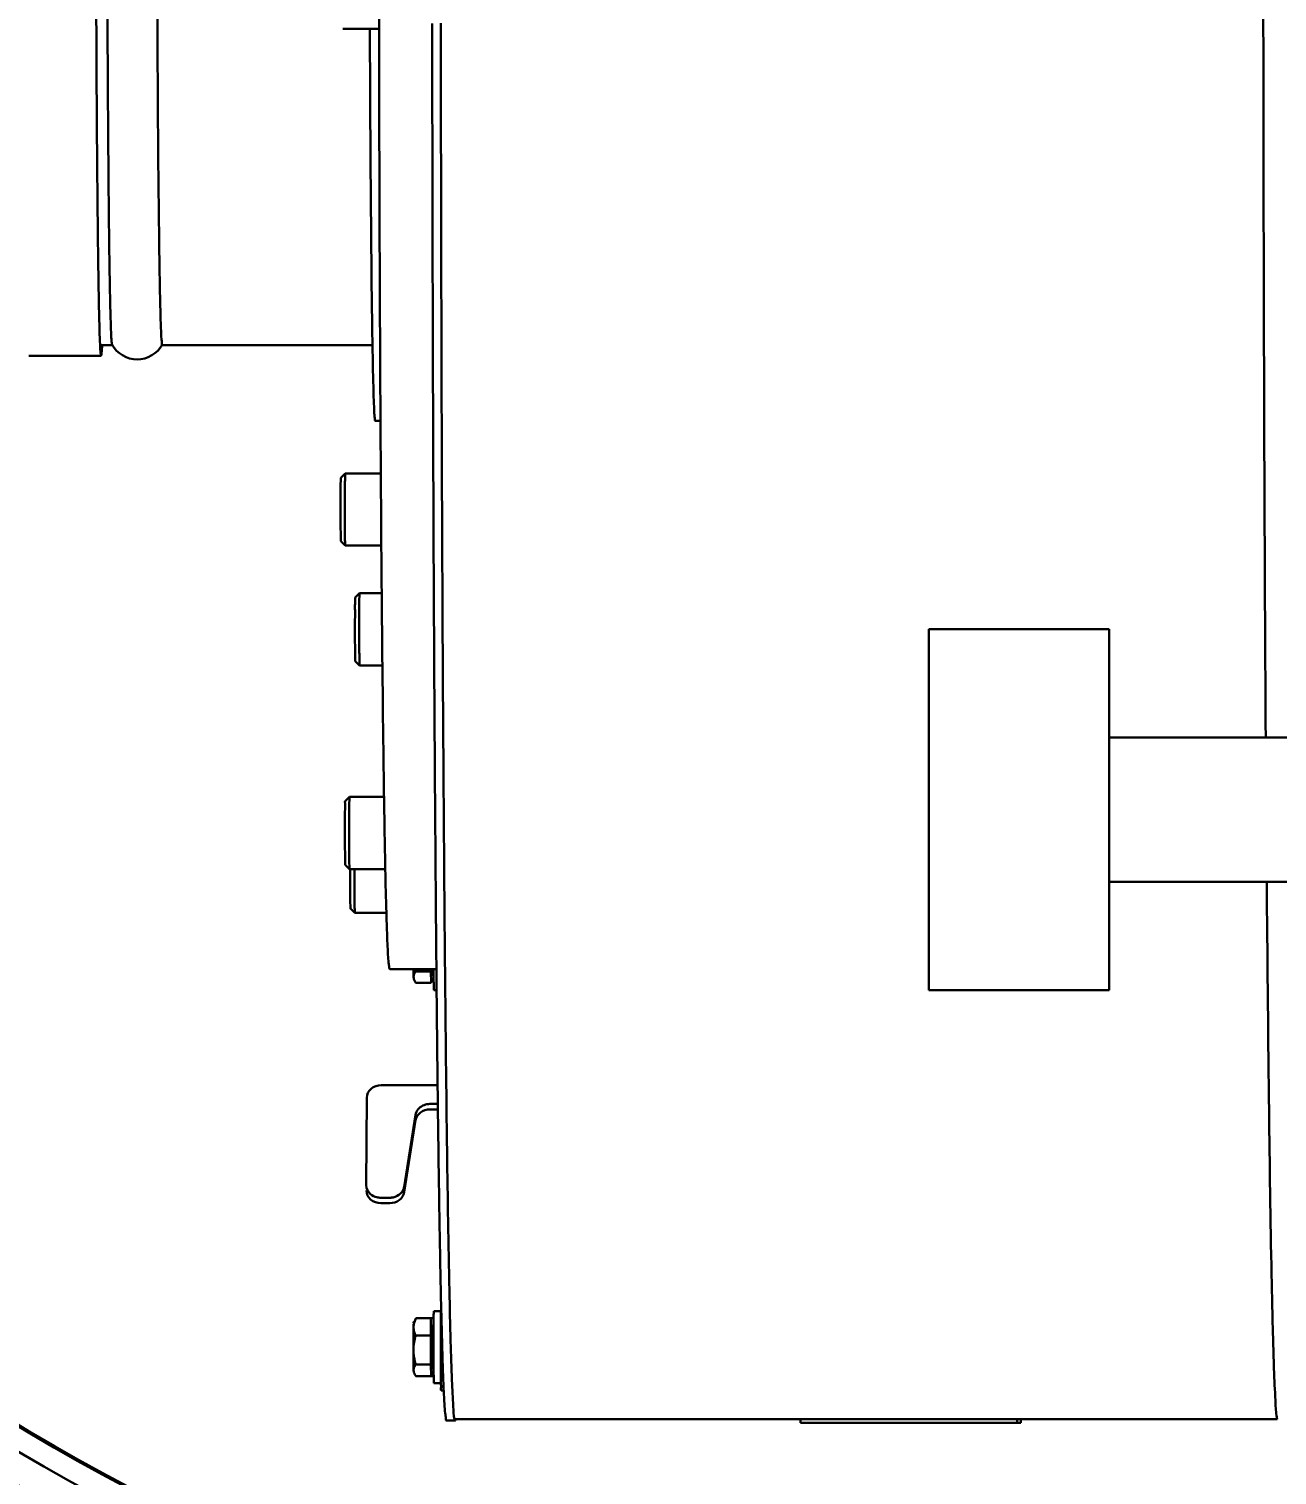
# Model space of a CAD drawing. Header units: millimetres. Extents: x 13935 to 21534, y -198 to 9202.
# Drawn here: x 18693.8 to 18866.8, y 7881.7 to 8082.2 of the extents above; entities that cross this region are included whole.
import ezdxf

# ---------------------------------------------------------------- set-up
doc = ezdxf.new("R2010")
doc.units = ezdxf.units.MM
doc.header["$LTSCALE"] = 326.7
doc.header["$PDMODE"] = 3
doc.header["$PDSIZE"] = 8
doc.layers.get('0').update_dxf_attribs({"linetype": 'CONTINUOUS'})
doc.layers.get('Defpoints').update_dxf_attribs({"linetype": 'CONTINUOUS'})
doc.styles.get("Standard").update_dxf_attribs({"font": 'calibri.ttf'})
doc.dimstyles.get("Standard").update_dxf_attribs({"dimtxt": 35, "dimasz": 35, "dimexe": 0.08, "dimexo": 1, "dimtad": 1, "dimdsep": 46, "dimtxsty": 'Standard', "dimblk": '_FILLED', "dimblk1": '_FILLED', "dimblk2": '_FILLED', "dimcen": 0.09, "dimazin": 2, "dimtol": 1, "dimtp": 0.01, "dimtm": 0.01, "dimtfac": 1, "dimtofl": 0, "dimtmove": 0, "dimatfit": 3, "dimldrblk": '_FILLED', "dimfxl": 1, "dimtolj": 1, "dimarcsym": 0})

# ---------------------------------------------------------------- blocks, each defined once
blk = doc.blocks.new('_FILLED')
at = {"color": 0, "linetype": 'ByBlock'}
blk.add_solid([(0, 0), (-1, 0.2143), (-1, -0.2143)], dxfattribs=at)
blk = doc.blocks.new('*D2242')
at = {"color": 0, "linetype": 'Continuous', "lineweight": -2}
for p, q in [((18403.43, 8055.64), (18403.43, 7709.28)), ((19136.45, 8055.64), (19136.45, 7709.28)), ((18438.43, 7709.36), (18730.34, 7709.36)), ((19101.45, 7709.36), (18809.53, 7709.36))]:
    blk.add_line(p, q, dxfattribs=at)
at = {"layer": 'Defpoints', "color": 0}
for p in [(18403.43, 8056.64), (19136.45, 8056.64), (19136.45, 7709.36)]:
    blk.add_point(p, dxfattribs=at)
at = {"color": 0, "linetype": 'ByBlock', "lineweight": -2, "xscale": 35, "yscale": 35, "zscale": 35, "rotation": 180}
blk.add_blockref('_FILLED', (18403.43, 7709.36), dxfattribs=at)
at = {"color": 0, "linetype": 'ByBlock', "lineweight": -2, "xscale": 35, "yscale": 35, "zscale": 35}
blk.add_blockref('_FILLED', (19136.45, 7709.36), dxfattribs=at)
at = {"color": 0, "lineweight": 30, "insert": (18769.94, 7709.36), "char_height": 35, "attachment_point": 5}
blk.add_mtext('\\A1;\\A1;735', dxfattribs=at)

msp = doc.modelspace()

# ---------------------------------------------------------------- linework, layer by layer
at = {"color": 0, "linetype": 'Continuous', "lineweight": 30}
for p, q in [((18742.36072, 8082.21066), (18737.35529, 8082.21066)), ((18864.9231, 8079.02221), (18864.92647, 8076.2707)), ((18864.92647, 8076.2707), (18864.92878, 8074.52854)), ((18864.92888, 8074.53012), (18864.92924, 8074.21286)), ((18742.44296, 8052.96799), (18742.4408, 8053.53686)), ((18705.37285, 8038.39193), (18703.83697, 8038.39193)), ((18741.45286, 8038.39192), (18712.30075, 8038.39193)), ((18741.45287, 8038.36634), (18741.45963, 8037.97579)), ((18703.83701, 8036.89193), (18693.83744, 8036.89193)), ((18742.56325, 8027.89192), (18741.8354, 8027.89192)), ((18751.07351, 8021.00192), (18751.07331, 8020.90638)), ((18737.07121, 8019.99612), (18737.67113, 8020.59609)), ((18742.60845, 8020.5963), (18737.67156, 8020.5963)), ((18742.62144, 8018.56156), (18742.60808, 8020.56599)), ((18751.07331, 8020.90638), (18751.07828, 8019.65497)), ((18751.07828, 8019.65497), (18751.08258, 8018.59219)), ((18737.62924, 8017.57251), (18737.62741, 8017.02611)), ((18751.08258, 8018.59219), (18751.09732, 8015.05504)), ((18751.09732, 8015.05504), (18751.10182, 8014.00981)), ((18751.10203, 8014.02082), (18751.10319, 8013.69376)), ((18751.10319, 8013.69376), (18751.10808, 8012.57649)), ((18737.07121, 8011.19649), (18737.67113, 8010.59652)), ((18751.10808, 8012.57649), (18751.11105, 8011.90504)), ((18751.11139, 8011.82965), (18751.11201, 8011.69015)), ((18751.11152, 8011.92961), (18751.11249, 8011.71553)), ((18742.6794, 8010.5963), (18737.67156, 8010.5963)), ((18739.06448, 8003.38468), (18739.6644, 8003.98465)), ((18742.73307, 8003.98486), (18739.66483, 8003.98486)), ((18739.62364, 8001.22493), (18739.62152, 8000.69079)), ((18818.56015, 7998.97978), (18818.56015, 7948.97978)), ((18818.56015, 7998.97978), (18843.56015, 7998.97978)), ((18843.56015, 7948.97978), (18843.56015, 7998.97978)), ((18739.62155, 7997.27064), (18739.62368, 7996.73693)), ((18739.06448, 7994.58505), (18739.6644, 7993.98508)), ((18742.82708, 7993.98486), (18739.66483, 7993.98486)), ((18843.56015, 7983.97978), (18874.56015, 7983.97978)), ((18751.30657, 7976.85632), (18751.31099, 7976.21348)), ((18737.67503, 7975.13914), (18738.27496, 7975.73912)), ((18743.05218, 7975.73933), (18738.27538, 7975.73933)), ((18743.05218, 7975.71987), (18743.04724, 7976.04759)), ((18751.31099, 7976.21348), (18751.31152, 7976.13626)), ((18751.31143, 7976.24893), (18751.31196, 7976.17202)), ((18751.31152, 7976.13626), (18751.31859, 7975.11917)), ((18751.31859, 7975.11917), (18751.32022, 7974.88561)), ((18751.31904, 7975.1566), (18751.32067, 7974.92278)), ((18738.23419, 7972.97939), (18738.23208, 7972.44517)), ((18738.22962, 7971.31543), (18738.22931, 7970.73493)), ((18751.3434, 7971.66388), (18751.34652, 7971.21593)), ((18751.34652, 7971.21593), (18751.35361, 7970.25424)), ((18738.22931, 7970.73493), (18738.22963, 7970.15454)), ((18751.35361, 7970.25424), (18751.36659, 7968.52152)), ((18751.36659, 7968.52152), (18751.37719, 7967.13263)), ((18751.37719, 7967.13263), (18751.37777, 7967.05738)), ((18751.37763, 7967.17242), (18751.37923, 7966.96474)), ((18751.37777, 7967.05738), (18751.37879, 7966.92506)), ((18737.67503, 7966.33951), (18738.27496, 7965.73954)), ((18743.22982, 7965.73933), (18738.27538, 7965.73933)), ((18738.95999, 7965.74106), (18738.95959, 7965.52303)), ((18738.96085, 7963.22099), (18738.9618, 7962.91194)), ((18738.9618, 7962.91194), (18738.96268, 7962.67468)), ((18843.56015, 7963.97978), (18874.56015, 7963.97978)), ((18738.96268, 7962.67468), (18738.96509, 7962.15548)), ((18738.96509, 7962.15548), (18738.96804, 7961.67003)), ((18738.40462, 7960.25931), (18739.00454, 7959.65933)), ((18743.37813, 7959.65912), (18739.00497, 7959.65912)), ((18750.31365, 7951.89192), (18743.8353, 7951.89192)), ((18747.44453, 7951.55049), (18749.53183, 7951.55048)), ((18749.53146, 7951.89192), (18749.53183, 7951.55048)), ((18749.53183, 7951.55048), (18749.56605, 7949.95652)), ((18749.91975, 7951.88936), (18749.9218, 7951.46058)), ((18749.9218, 7951.46058), (18749.92407, 7951.07698)), ((18749.92407, 7951.07698), (18749.92474, 7950.97732)), ((18747.47875, 7949.95652), (18749.56605, 7949.95652)), ((18750.34081, 7948.96978), (18749.96164, 7948.96978)), ((18818.56015, 7948.97978), (18843.56015, 7948.97978)), ((18750.48115, 7935.78044), (18742.67124, 7935.78044)), ((18740.66213, 7934.04723), (18740.59776, 7921.91472)), ((18749.4082, 7933.18062), (18750.51307, 7933.18062)), ((18745.82775, 7921.68566), (18747.41784, 7931.67647)), ((18745.83973, 7920.93717), (18747.42982, 7930.92798)), ((18750.52229, 7932.43213), (18749.42017, 7932.43213)), ((18742.58848, 7920.18151), (18743.8374, 7920.18151)), ((18743.84937, 7919.43302), (18742.60046, 7919.43302)), ((18749.55727, 7903.48305), (18747.46997, 7903.48305)), ((18749.55727, 7903.48305), (18749.52744, 7901.06375)), ((18749.93434, 7903.48443), (18749.55727, 7903.48443)), ((18750.9616, 7904.46978), (18749.96164, 7904.46978)), ((18750.90632, 7898.46968), (18750.90632, 7904.46978)), ((18747.44014, 7901.06375), (18749.52744, 7901.06375)), ((18749.52744, 7901.06375), (18749.53183, 7897.05048)), ((18749.91931, 7901.4418), (18749.91746, 7900.88358)), ((18749.92176, 7901.97187), (18749.91931, 7901.4418)), ((18749.92407, 7902.3616), (18749.92176, 7901.97187)), ((18747.44453, 7897.05049), (18749.53183, 7897.05048)), ((18749.53183, 7897.05048), (18749.56605, 7895.45652)), ((18749.9218, 7896.96058), (18749.92407, 7896.57698)), ((18750.90658, 7897.94242), (18750.90632, 7898.46968)), ((18750.90725, 7897.46946), (18750.90658, 7897.94242)), ((18747.47875, 7895.45652), (18749.56605, 7895.45652)), ((18749.56605, 7895.4579), (18749.93429, 7895.4579)), ((18749.92407, 7896.57698), (18749.92474, 7896.47732)), ((18750.9616, 7894.46978), (18749.96164, 7894.46978)), ((18751.32846, 7893.46977), (18750.95239, 7893.46977)), ((18752.91784, 7889.28207), (18751.71789, 7889.28207)), ((18752.82533, 7889.47048), (18752.82613, 7889.46862)), ((18866.82129, 7889.4686), (18752.82613, 7889.46862)), ((18800.79363, 7889.46947), (18800.79363, 7888.96947)), ((18800.79363, 7888.96947), (18830.79235, 7888.96947)), ((18830.79235, 7888.96947), (18830.79235, 7889.46947)), ((18830.79235, 7888.96947), (18831.29912, 7888.97039)), ((18831.29912, 7888.97039), (18831.29912, 7889.47039)), ((18866.82049, 7889.47046), (18866.82129, 7889.4686))]:
    msp.add_line(p, q, dxfattribs=at)
for centre, radius, start, end in [((18837.77689, 8128.34818), 283.4669, 198.7525074, 300.3921341), ((18837.77689, 8128.34818), 291.6, 198.6527949, 303.0070192), ((18837.77689, 8128.34818), 287.5, 199.3620255, 301.7136667), ((18837.77689, 8128.34818), 280.49174, 199.4538098, 299.3135133), ((18837.77689, 8128.34818), 280.30202, 199.5014547, 299.2415994), ((18914.86817, 8017.49557), 177.23674, 179.3767711, 179.5058652), ((19257.38068, 8015.5966), 519.75524, 179.8424161, 180.1585703), ((19087.33153, 8016.22038), 349.7049, 179.6136305, 179.7784655), ((19115.49076, 8015.13471), 377.86458, 180.1480782, 180.3832705), ((19053.11773, 7999.81332), 313.49727, 179.5646522, 179.7420078), ((19249.67705, 7998.9846), 510.05838, 179.808341, 180.1925332), ((19050.58779, 7998.14182), 310.96729, 180.2588516, 180.4374163), ((18949.71114, 7997.38555), 210.08781, 180.4412004, 180.5564545), ((18882.61507, 7996.72944), 142.98853, 180.5546698, 180.7043788), ((19050.85793, 7971.57365), 312.6269, 179.5644984, 179.7423665), ((19235.72498, 7970.79647), 497.49563, 179.8101226, 179.9402333), ((19232.85056, 7970.67244), 494.6212, 180.0599919, 180.1908253), ((19080.9249, 7970.10089), 342.69449, 180.179865, 180.4311443), ((19185.77579, 7964.65672), 447.4114, 179.8611325, 180.2233257), ((19274.39108, 7964.6604), 535.43218, 179.9076911, 180.0317163), ((19255.65849, 7964.63758), 516.69958, 180.0303357, 180.1570831), ((18877.30869, 7952.72205), 130.17552, 180.3672672, 180.6864153), ((18749.34374, 7950.19432), 2.33364, 145.9955854, 147.1894038), ((18749.52516, 7950.07171), 2.55261, 144.5972906, 145.9915498), ((18842.68617, 7952.73988), 92.89755, 180.5239831, 180.6658129), ((18807.8444, 7952.3304), 58.05338, 180.6612918, 180.8761588), ((18757.52956, 7951.49519), 7.73193, 180.3890284, 183.4508284), ((18924.82882, 7952.04741), 174.90719, 180.4956381, 180.6273457), ((18742.58968, 7922.47707), 2.29556, 256.909178, 269.970121), ((18743.83562, 7922.48881), 2.30733, 276.0584795, 281.9177045), ((19000.94327, 7900.73837), 251.02446, 179.5082896, 179.6294983), ((18925.5742, 7901.38524), 175.6526, 179.3783804, 179.5083031), ((19102.29562, 7899.48035), 355.16613, 179.7790145, 180.0682767), ((18949.96545, 7899.86115), 200.24267, 179.5914887, 179.7801985), ((18830.90382, 7900.78708), 81.17749, 179.1196122, 179.6458502), ((19267.69196, 7899.4896), 517.77637, 179.8457462, 179.9708049), ((19064.9622, 7899.46843), 315.17763, 179.9232686, 180.0627701), ((19037.27161, 7899.42502), 287.48702, 180.0601641, 180.2084044), ((19032.21814, 7899.5283), 282.43353, 179.7766401, 179.9265187), ((19272.02584, 7899.46033), 522.11027, 179.9678353, 180.1571377), ((18807.8444, 7897.8304), 58.05338, 180.6612918, 180.8761588), ((18757.52956, 7896.99519), 7.73193, 180.3890284, 183.4508284), ((19166.14911, 7899.15798), 416.23312, 180.1554887, 180.3024803), ((18924.82882, 7897.54741), 174.90719, 180.4956381, 180.6273457), ((18915.31898, 7896.45361), 164.4062, 180.462441, 180.6923277)]:
    msp.add_arc(centre, radius, start, end, dxfattribs=at)
for points, knots in [([(18711.87792, 8177.22053), (18711.61622, 8156.1409), (18711.56385, 8114.37238), (18711.6216, 8072.60357), (18711.89911, 8051.91906)], [0, 0, 0, 0, 0.504727117, 1, 1, 1, 1]), ([(18703.83697, 8036.89219), (18703.80235, 8036.89252), (18703.8031, 8037.09073), (18703.74747, 8037.32044), (18703.72806, 8037.84101), (18703.66801, 8038.84838), (18703.61568, 8040.62055), (18703.54755, 8043.27127), (18703.48576, 8046.64651), (18703.42516, 8050.69832), (18703.36882, 8055.39211), (18703.29593, 8062.79059), (18703.22142, 8073.243), (18703.15794, 8086.92984), (18703.12002, 8101.7412), (18703.11285, 8111.92928), (18703.1139, 8117.1145)], [0, 0, 0, 0, 0.001294392, 0.004954149, 0.011016982, 0.019472079, 0.043466905, 0.07671906, 0.118891073, 0.169577021, 0.228266978, 0.29438667, 0.446217246, 0.619078315, 0.806129914, 1, 1, 1, 1]), ([(18704.9712, 8051.91906), (18704.91758, 8055.91553), (18704.71672, 8076.49815), (18704.66697, 8097.08192), (18704.66356, 8113.66861)], [0, 0, 0, 0, 0.194176089, 1, 1, 1, 1]), ([(18741.08943, 8082.20361), (18741.10373, 8078.41762), (18741.16386, 8065.4293), (18741.2558, 8052.44094), (18741.37925, 8043.2393)], [0, 0, 0, 0, 0.291490052, 1, 1, 1, 1]), ([(18742.4408, 8053.53686), (18742.43201, 8055.87267), (18742.39841, 8065.42669), (18742.374, 8074.98073), (18742.36021, 8082.19897)], [0, 0, 0, 0, 0.244484387, 1, 1, 1, 1]), ([(18749.87979, 8020.89134), (18749.86003, 8025.90048), (18749.78692, 8046.59849), (18749.74565, 8067.29661), (18749.73004, 8082.98555)], [0, 0, 0, 0, 0.242011196, 1, 1, 1, 1]), ([(18750.92366, 8082.98719), (18750.92893, 8077.68344), (18750.95662, 8057.01406), (18751.0125, 8036.34471), (18751.07302, 8020.97918)], [0, 0, 0, 0, 0.256599419, 1, 1, 1, 1]), ([(18864.92921, 8074.21234), (18864.94018, 8066.23849), (18864.99769, 8036.14903), (18865.11615, 8006.05964), (18865.25522, 7983.94441)], [0, 0, 0, 0, 0.265004414, 1, 1, 1, 1]), ([(18705.36152, 8038.40178), (18705.31128, 8038.48859), (18705.31469, 8038.84464), (18705.23505, 8039.53426), (18705.20509, 8040.6562), (18705.12236, 8042.92826), (18705.04956, 8046.73196), (18704.99661, 8050.0253), (18704.9712, 8051.91906)], [0, 0, 0, 0, 0.022242745, 0.074681857, 0.157137299, 0.269246129, 0.579980572, 1, 1, 1, 1]), ([(18711.89911, 8051.91906), (18711.92512, 8049.98041), (18711.9643, 8047.26206), (18712.03752, 8043.91336), (18712.07801, 8041.97858), (18712.14977, 8040.51367), (18712.14768, 8039.34332), (18712.28297, 8038.84924), (18712.22602, 8038.39166), (18712.30075, 8038.39203)], [0, 0, 0, 0, 0.429588452, 0.601656363, 0.743723085, 0.855079166, 0.935106578, 0.983441731, 1, 1, 1, 1]), ([(18742.50639, 8038.38371), (18742.50052, 8039.57744), (18742.47732, 8044.43886), (18742.45691, 8049.30029), (18742.44296, 8052.96799)], [0, 0, 0, 0, 0.245552284, 1, 1, 1, 1]), ([(18741.37925, 8043.2393), (18741.38506, 8042.80669), (18741.40748, 8041.18234), (18741.43248, 8039.55802), (18741.45287, 8038.36634)], [0, 0, 0, 0, 0.266327442, 1, 1, 1, 1]), ([(18703.75622, 8038.38967), (18703.7663, 8038.26506), (18703.80643, 8038.15121), (18703.7933, 8037.8926), (18703.83697, 8037.89219)], [0, 0, 0, 0, 0.741107456, 1, 1, 1, 1]), ([(18703.97748, 8038.38667), (18703.96008, 8038.0129), (18703.96091, 8037.4829), (18703.87139, 8037.08318), (18703.87024, 8036.89187), (18703.83697, 8036.89219)], [0, 0, 0, 0, 0.745693193, 0.933694747, 1, 1, 1, 1]), ([(18703.83697, 8037.89219), (18703.87779, 8037.8918), (18703.86859, 8038.13463), (18703.90536, 8038.24054), (18703.91512, 8038.35717)], [0, 0, 0, 0, 0.258603677, 1, 1, 1, 1]), ([(18712.31208, 8038.40173), (18711.64317, 8037.24295), (18708.83726, 8035.5411), (18706.03064, 8037.2426), (18705.36152, 8038.40173)], [0, 0, 0, 0, 0.499923256, 1, 1, 1, 1]), ([(18741.45963, 8037.97579), (18741.48509, 8036.52162), (18741.52358, 8034.48673), (18741.59161, 8031.9834), (18741.63234, 8030.54611), (18741.6916, 8029.45888), (18741.70624, 8028.59589), (18741.80155, 8028.22546), (18741.77954, 8027.89199), (18741.83542, 8027.89218)], [0, 0, 0, 0, 0.432079064, 0.603953286, 0.745484824, 0.856107751, 0.93549705, 0.98340102, 1, 1, 1, 1]), ([(18737.03904, 8018.2207), (18737.042, 8018.65313), (18737.00149, 8019.22458), (18737.08827, 8019.78045), (18737.04268, 8019.96494), (18737.07119, 8019.99589)], [0, 0, 0, 0, 0.730591225, 0.928910559, 1, 1, 1, 1]), ([(18737.67113, 8020.59586), (18737.59935, 8020.52156), (18737.73578, 8020.06209), (18737.64507, 8019.71106), (18737.64192, 8019.4234)], [0, 0, 0, 0, 0.264232865, 1, 1, 1, 1]), ([(18737.63802, 8019.02409), (18737.63739, 8018.95157), (18737.63618, 8018.80306), (18737.6351, 8018.65456), (18737.63458, 8018.57857)], [0, 0, 0, 0, 0.48832896, 1, 1, 1, 1]), ([(18737.0623, 8011.31338), (18737.04937, 8011.64382), (18737.03227, 8013.94669), (18737.02554, 8016.24894), (18737.03904, 8018.2207)], [0, 0, 0, 0, 0.143622711, 1, 1, 1, 1]), ([(18737.07123, 8011.19665), (18737.06339, 8011.20365), (18737.07189, 8011.25024), (18737.06341, 8011.28486), (18737.0623, 8011.31338)], [0, 0, 0, 0, 0.269279378, 1, 1, 1, 1]), ([(18737.63463, 8012.60707), (18737.63654, 8012.32855), (18737.65066, 8011.84394), (18737.62649, 8011.20444), (18737.6936, 8010.84343), (18737.63676, 8010.6296), (18737.67113, 8010.59671)], [0, 0, 0, 0, 0.415510076, 0.730805024, 0.929029928, 1, 1, 1, 1]), ([(18750.3134, 7951.83629), (18750.27128, 7956.34824), (18750.10159, 7976.29872), (18749.98734, 7996.24964), (18749.91844, 8011.68853)], [0, 0, 0, 0, 0.226159475, 1, 1, 1, 1]), ([(18751.11201, 8011.69015), (18751.1255, 8008.6664), (18751.18039, 7997.05507), (18751.24779, 7985.4438), (18751.30657, 7976.85632)], [0, 0, 0, 0, 0.260413548, 1, 1, 1, 1]), ([(18743.04724, 7976.04759), (18743.01028, 7978.50947), (18742.85423, 7990.01729), (18742.74878, 8001.52574), (18742.67915, 8010.57219)], [0, 0, 0, 0, 0.213935279, 1, 1, 1, 1]), ([(18739.04067, 7995.45321), (18739.03159, 7996.18547), (18739.02704, 7997.81589), (18739.01339, 7999.8603), (18739.04511, 8001.47608), (18739.00239, 8002.43906), (18739.10994, 8002.99538), (18739.00972, 8003.33392), (18739.06451, 8003.38471)], [0, 0, 0, 0, 0.276969309, 0.617229007, 0.770686783, 0.89278392, 0.971744087, 1, 1, 1, 1]), ([(18739.6644, 8003.98467), (18739.63444, 8003.95486), (18739.68197, 8003.76708), (18739.59044, 8003.21085), (18739.63288, 8002.63213), (18739.62951, 8002.19532)], [0, 0, 0, 0, 0.07083287, 0.26787766, 1, 1, 1, 1]), ([(18739.05779, 7994.65208), (18739.05575, 7994.69135), (18739.04674, 7994.95834), (18739.0435, 7995.22544), (18739.04067, 7995.45321)], [0, 0, 0, 0, 0.147228644, 1, 1, 1, 1]), ([(18739.63735, 7994.97162), (18739.63896, 7994.84203), (18739.64999, 7994.5165), (18739.63103, 7994.18729), (18739.66219, 7993.99308)], [0, 0, 0, 0, 0.397199382, 1, 1, 1, 1]), ([(18739.06445, 7994.58508), (18739.06018, 7994.58971), (18739.06279, 7994.61533), (18739.05864, 7994.63593), (18739.05779, 7994.65208)], [0, 0, 0, 0, 0.280336402, 1, 1, 1, 1]), ([(18739.66219, 7993.99308), (18739.66248, 7993.99125), (18739.66305, 7993.98862), (18739.66375, 7993.98573), (18739.6644, 7993.98507)], [0, 0, 0, 0, 0.665749106, 1, 1, 1, 1]), ([(18737.63514, 7971.24629), (18737.63568, 7971.7509), (18737.65811, 7972.66273), (18737.59686, 7973.89613), (18737.74159, 7974.62069), (18737.60095, 7975.07279), (18737.67506, 7975.1391)], [0, 0, 0, 0, 0.388826253, 0.71046215, 0.923371221, 1, 1, 1, 1]), ([(18738.27496, 7975.73906), (18738.24455, 7975.70978), (18738.29315, 7975.52086), (18738.20006, 7974.96632), (18738.24344, 7974.38663), (18738.24006, 7973.94989)], [0, 0, 0, 0, 0.070765644, 0.267915236, 1, 1, 1, 1]), ([(18743.22968, 7965.68595), (18743.21683, 7966.29833), (18743.16303, 7968.96327), (18743.11678, 7971.62836), (18743.08392, 7973.68107)], [0, 0, 0, 0, 0.229793594, 1, 1, 1, 1]), ([(18737.66838, 7966.40613), (18737.65812, 7966.60172), (18737.64113, 7968.21562), (18737.63362, 7969.82869), (18737.63514, 7971.24629)], [0, 0, 0, 0, 0.121389246, 1, 1, 1, 1]), ([(18738.24012, 7967.52217), (18738.24349, 7967.08702), (18738.20262, 7966.51173), (18738.29152, 7965.95544), (18738.24584, 7965.76991), (18738.27496, 7965.73963)], [0, 0, 0, 0, 0.732133187, 0.929316797, 1, 1, 1, 1]), ([(18751.37879, 7966.92506), (18751.3888, 7965.62769), (18751.42853, 7960.60092), (18751.47202, 7955.57417), (18751.50682, 7951.84481)], [0, 0, 0, 0, 0.258091492, 1, 1, 1, 1]), ([(18737.67501, 7966.33963), (18737.67082, 7966.34431), (18737.67326, 7966.3696), (18737.66922, 7966.39013), (18737.66838, 7966.40613)], [0, 0, 0, 0, 0.281351561, 1, 1, 1, 1]), ([(18743.83539, 7951.89212), (18743.75819, 7951.89139), (18743.7651, 7952.34111), (18743.63974, 7952.85171), (18743.60086, 7954.02444), (18743.51256, 7955.50866), (18743.44423, 7957.47094), (18743.33508, 7960.9004), (18743.27157, 7963.69017), (18743.22968, 7965.68595)], [0, 0, 0, 0, 0.016759331, 0.064485664, 0.143522226, 0.253768735, 0.394962627, 0.566697632, 1, 1, 1, 1]), ([(18738.39568, 7960.37696), (18738.39116, 7960.49302), (18738.37454, 7961.33828), (18738.37069, 7962.18362), (18738.36778, 7962.91282)], [0, 0, 0, 0, 0.13740426, 1, 1, 1, 1]), ([(18865.3972, 7963.96622), (18865.47757, 7953.92539), (18865.64858, 7936.20735), (18865.92425, 7915.63677), (18866.20559, 7902.9629), (18866.36441, 7896.53323), (18866.59144, 7892.2855), (18866.67694, 7890.16213), (18866.8205, 7889.48988)], [0, 0, 0, 0, 0.40434216, 0.713542137, 0.828325359, 0.91494224, 0.972318908, 1, 1, 1, 1]), ([(18738.96804, 7961.67003), (18738.96996, 7961.39118), (18738.98401, 7960.90637), (18738.9601, 7960.2671), (18739.02673, 7959.90585), (18738.97035, 7959.69258), (18739.00454, 7959.65945)], [0, 0, 0, 0, 0.415954477, 0.730912616, 0.928983126, 1, 1, 1, 1]), ([(18738.40464, 7960.2594), (18738.39679, 7960.26651), (18738.40528, 7960.31331), (18738.3968, 7960.34825), (18738.39568, 7960.37696)], [0, 0, 0, 0, 0.269488666, 1, 1, 1, 1]), ([(18747.14251, 7951.16256), (18747.14344, 7951.08735), (18747.14531, 7950.951), (18747.14773, 7950.81465), (18747.14904, 7950.7535)], [0, 0, 0, 0, 0.551518496, 1, 1, 1, 1]), ([(18747.14904, 7950.7535), (18747.14748, 7950.82653), (18747.16217, 7950.97602), (18747.20845, 7951.11838), (18747.23761, 7951.18819)], [0, 0, 0, 0, 0.491219599, 1, 1, 1, 1]), ([(18747.23761, 7951.18819), (18747.25698, 7951.23455), (18747.30161, 7951.32694), (18747.35413, 7951.41498), (18747.38239, 7951.45883)], [0, 0, 0, 0, 0.490569854, 1, 1, 1, 1]), ([(18747.44453, 7951.55048), (18747.42801, 7951.60709), (18747.39594, 7951.72059), (18747.36595, 7951.83466), (18747.35152, 7951.89184)], [0, 0, 0, 0, 0.499984754, 1, 1, 1, 1]), ([(18749.74915, 7951.02978), (18749.71951, 7951.02978), (18749.66918, 7951.02568), (18749.62225, 7951.00486), (18749.60636, 7950.99233)], [0, 0, 0, 0, 0.594327743, 1, 1, 1, 1]), ([(18749.92474, 7950.97732), (18749.92526, 7950.9017), (18749.92633, 7950.75405), (18749.92754, 7950.60641), (18749.92817, 7950.53439)], [0, 0, 0, 0, 0.512220231, 1, 1, 1, 1]), ([(18751.71789, 7889.28207), (18751.6262, 7889.28207), (18751.62387, 7889.80692), (18751.47753, 7890.41348), (18751.42292, 7891.79047), (18751.31505, 7893.53847), (18751.22835, 7895.84791), (18751.09191, 7899.88881), (18750.93776, 7906.16367), (18750.76541, 7915.09186), (18750.60188, 7925.83345), (18750.44741, 7938.28288), (18750.35723, 7947.14118), (18750.3134, 7951.83629)], [0, 0, 0, 0, 0.004394122, 0.016802235, 0.037341455, 0.065992712, 0.102687202, 0.14734504, 0.260130209, 0.403276425, 0.575428012, 0.774967063, 1, 1, 1, 1]), ([(18751.50682, 7951.84481), (18751.58548, 7943.41715), (18751.74892, 7928.58379), (18752.00903, 7911.37384), (18752.26539, 7900.80254), (18752.41489, 7895.43128), (18752.61461, 7891.855), (18752.70105, 7890.05246), (18752.82533, 7889.47048)], [0, 0, 0, 0, 0.405209367, 0.713241266, 0.827438551, 0.913719925, 0.971388159, 1, 1, 1, 1]), ([(18747.47875, 7949.95652), (18747.4505, 7949.99403), (18747.39668, 7950.06922), (18747.34751, 7950.14757), (18747.32479, 7950.18695)], [0, 0, 0, 0, 0.508069164, 1, 1, 1, 1]), ([(18749.93211, 7950.13235), (18749.93309, 7950.04404), (18749.93659, 7949.7557), (18749.9409, 7949.46736), (18749.94599, 7949.26737)], [0, 0, 0, 0, 0.306266979, 1, 1, 1, 1]), ([(18749.94599, 7949.26737), (18749.94788, 7949.19322), (18749.97994, 7949.12742), (18749.93655, 7948.972), (18749.96162, 7948.96992)], [0, 0, 0, 0, 0.746723353, 1, 1, 1, 1]), ([(18742.67124, 7935.78044), (18742.16956, 7935.78044), (18741.16667, 7935.46994), (18740.66454, 7934.50094), (18740.66213, 7934.04723)], [0, 0, 0, 0, 0.525099366, 1, 1, 1, 1]), ([(18747.42982, 7930.92798), (18747.49621, 7931.34508), (18748.04013, 7932.16732), (18748.95761, 7932.43213), (18749.42017, 7932.43213)], [0, 0, 0, 0, 0.477275776, 1, 1, 1, 1]), ([(18747.76433, 7932.43926), (18747.78791, 7932.46835), (18747.83713, 7932.52528), (18747.88977, 7932.57905), (18747.917, 7932.60521)], [0, 0, 0, 0, 0.497895603, 1, 1, 1, 1]), ([(18740.60974, 7921.16624), (18740.60734, 7920.71439), (18741.09897, 7919.742), (18742.10047, 7919.43302), (18742.60046, 7919.43302)], [0, 0, 0, 0, 0.474716268, 1, 1, 1, 1]), ([(18743.84937, 7919.43302), (18744.31195, 7919.43302), (18745.22943, 7919.69784), (18745.77334, 7920.52007), (18745.83973, 7920.93717)], [0, 0, 0, 0, 0.522729202, 1, 1, 1, 1]), ([(18745.78014, 7921.48016), (18745.79045, 7921.51391), (18745.80871, 7921.58192), (18745.82224, 7921.65103), (18745.82775, 7921.68566)], [0, 0, 0, 0, 0.501631033, 1, 1, 1, 1]), ([(18743.8374, 7920.18151), (18743.87772, 7920.18151), (18743.95846, 7920.18367), (18744.03898, 7920.1901), (18744.07915, 7920.19436)], [0, 0, 0, 0, 0.499550981, 1, 1, 1, 1]), ([(18747.14899, 7902.68323), (18747.14768, 7902.62172), (18747.14526, 7902.48511), (18747.14338, 7902.34849), (18747.14246, 7902.2734)], [0, 0, 0, 0, 0.450313344, 1, 1, 1, 1]), ([(18747.16123, 7902.96939), (18747.15447, 7902.95729), (18747.16043, 7902.90408), (18747.15354, 7902.85644), (18747.15245, 7902.82062)], [0, 0, 0, 0, 0.278917574, 1, 1, 1, 1]), ([(18747.40415, 7903.34394), (18747.41467, 7903.36726), (18747.43621, 7903.41382), (18747.45857, 7903.46), (18747.46997, 7903.48305)], [0, 0, 0, 0, 0.498768413, 1, 1, 1, 1]), ([(18749.96167, 7904.46964), (18749.93621, 7904.47175), (18749.97892, 7904.30478), (18749.89421, 7904.01156), (18749.93512, 7903.58261), (18749.93193, 7903.29091)], [0, 0, 0, 0, 0.064971438, 0.257967155, 1, 1, 1, 1]), ([(18747.14246, 7902.2734), (18747.14124, 7902.17425), (18747.13624, 7901.69987), (18747.13361, 7901.22546), (18747.13213, 7900.8502)], [0, 0, 0, 0, 0.208996688, 1, 1, 1, 1]), ([(18747.37628, 7900.83298), (18747.38645, 7900.87158), (18747.40728, 7900.94863), (18747.42904, 7901.02542), (18747.44014, 7901.06375)], [0, 0, 0, 0, 0.50002453, 1, 1, 1, 1]), ([(18749.73591, 7902.03438), (18749.73639, 7902.06389), (18749.73737, 7902.11913), (18749.73851, 7902.17436), (18749.73911, 7902.20008)], [0, 0, 0, 0, 0.534371181, 1, 1, 1, 1]), ([(18749.73911, 7902.20008), (18749.74002, 7902.23967), (18749.74179, 7902.30268), (18749.74415, 7902.3657), (18749.74596, 7902.38908)], [0, 0, 0, 0, 0.628100082, 1, 1, 1, 1]), ([(18749.74596, 7902.38908), (18749.74636, 7902.39425), (18749.74808, 7902.399), (18749.74734, 7902.40972), (18749.74915, 7902.40978)], [0, 0, 0, 0, 0.740375668, 1, 1, 1, 1]), ([(18747.12974, 7899.05712), (18747.13006, 7898.76212), (18747.13291, 7897.82758), (18747.13532, 7896.89293), (18747.14904, 7896.2535)], [0, 0, 0, 0, 0.31564842, 1, 1, 1, 1]), ([(18747.14904, 7896.2535), (18747.14748, 7896.32653), (18747.16217, 7896.47602), (18747.20845, 7896.61838), (18747.23761, 7896.68819)], [0, 0, 0, 0, 0.491219599, 1, 1, 1, 1]), ([(18747.23761, 7896.68819), (18747.25698, 7896.73455), (18747.30161, 7896.82694), (18747.35413, 7896.91498), (18747.38239, 7896.95883)], [0, 0, 0, 0, 0.490569854, 1, 1, 1, 1]), ([(18747.38239, 7896.95883), (18747.39233, 7896.97425), (18747.41271, 7897.00504), (18747.43378, 7897.03535), (18747.44453, 7897.05049)], [0, 0, 0, 0, 0.497039325, 1, 1, 1, 1]), ([(18749.79489, 7897.16038), (18749.79388, 7897.24608), (18749.78981, 7897.65239), (18749.78767, 7898.05872), (18749.78649, 7898.37933)], [0, 0, 0, 0, 0.210934011, 1, 1, 1, 1]), ([(18750.91813, 7895.12668), (18750.91669, 7895.30039), (18750.91113, 7896.08131), (18750.90839, 7896.86224), (18750.90725, 7897.46946)], [0, 0, 0, 0, 0.222450634, 1, 1, 1, 1]), ([(18747.47875, 7895.45652), (18747.4505, 7895.49403), (18747.39668, 7895.56922), (18747.34751, 7895.64757), (18747.32479, 7895.68695)], [0, 0, 0, 0, 0.508069164, 1, 1, 1, 1]), ([(18749.74915, 7896.52978), (18749.71951, 7896.52978), (18749.66918, 7896.52568), (18749.62225, 7896.50486), (18749.60636, 7896.49233)], [0, 0, 0, 0, 0.594327743, 1, 1, 1, 1]), ([(18749.92474, 7896.47732), (18749.92526, 7896.4017), (18749.92633, 7896.25405), (18749.92754, 7896.10641), (18749.92817, 7896.03439)], [0, 0, 0, 0, 0.512220231, 1, 1, 1, 1]), ([(18749.93211, 7895.63235), (18749.93309, 7895.54404), (18749.93659, 7895.2557), (18749.9409, 7894.96736), (18749.94599, 7894.76737)], [0, 0, 0, 0, 0.306266979, 1, 1, 1, 1]), ([(18749.94599, 7894.76737), (18749.94788, 7894.69322), (18749.97994, 7894.62742), (18749.93655, 7894.472), (18749.96162, 7894.46992)], [0, 0, 0, 0, 0.746723353, 1, 1, 1, 1]), ([(18750.95239, 7893.46977), (18750.86693, 7893.46961), (18751.04211, 7894.01065), (18750.92782, 7894.21994), (18750.92478, 7894.46707)], [0, 0, 0, 0, 0.256942371, 1, 1, 1, 1]), ([(18752.9182, 7889.28248), (18752.90292, 7889.28228), (18752.86987, 7889.3327), (18752.85901, 7889.37466), (18752.85031, 7889.40659)], [0, 0, 0, 0, 0.315891109, 1, 1, 1, 1]), ([(18752.9727, 7889.36384), (18752.96562, 7889.34278), (18752.95582, 7889.31272), (18752.92957, 7889.28263), (18752.9182, 7889.28248)], [0, 0, 0, 0, 0.661500627, 1, 1, 1, 1])]:
    msp.add_open_spline(points, degree=3, knots=knots, dxfattribs=at)
for points in [[(18742.36021, 8082.19897), (18742.35511, 8084.86642), (18742.35066, 8087.53388), (18742.34683, 8090.20133)], [(18864.91633, 8085.64419), (18864.91827, 8083.43686), (18864.92052, 8081.22954), (18864.9231, 8079.02221)], [(18742.56284, 8027.87023), (18742.54238, 8031.37471), (18742.52364, 8034.8792), (18742.50639, 8038.38371)], [(18742.60808, 8020.56599), (18742.59211, 8023.00073), (18742.57706, 8025.43548), (18742.56284, 8027.87023)], [(18749.91844, 8011.68853), (18749.90475, 8014.75613), (18749.89188, 8017.82373), (18749.87979, 8020.89134)], [(18742.67915, 8010.57219), (18742.65865, 8013.2353), (18742.63947, 8015.89842), (18742.62144, 8018.56156)], [(18743.08392, 7973.68107), (18743.07303, 7974.36066), (18743.06247, 7975.04027), (18743.05218, 7975.71987)], [(18751.32022, 7974.88561), (18751.32777, 7973.80907), (18751.33546, 7972.73253), (18751.34331, 7971.65599)], [(18747.32479, 7950.18695), (18747.22598, 7950.35822), (18747.15329, 7950.55582), (18747.14904, 7950.7535)], [(18747.917, 7932.60521), (18748.30111, 7932.97443), (18748.87541, 7933.18062), (18749.4082, 7933.18062)], [(18747.41784, 7931.67647), (18747.46174, 7931.95226), (18747.58848, 7932.22232), (18747.76433, 7932.43926)], [(18740.59776, 7921.91472), (18740.59537, 7921.46275), (18740.8364, 7920.9856), (18741.17735, 7920.68888)], [(18744.3121, 7920.23121), (18744.68571, 7920.31011), (18745.05435, 7920.49296), (18745.32947, 7920.75775)], [(18745.32947, 7920.75775), (18745.53396, 7920.95457), (18745.69729, 7921.2087), (18745.78014, 7921.48016)], [(18741.17735, 7920.68888), (18741.4284, 7920.47041), (18741.74561, 7920.31662), (18742.06975, 7920.24117)], [(18747.14246, 7902.2734), (18747.14699, 7902.64072), (18747.25307, 7903.00909), (18747.40415, 7903.34394)], [(18747.12974, 7899.05712), (18747.12909, 7899.65475), (18747.22404, 7900.25507), (18747.37628, 7900.83298)], [(18747.23219, 7901.61363), (18747.17292, 7901.82752), (18747.13972, 7902.05147), (18747.14246, 7902.2734)], [(18747.44014, 7901.06375), (18747.3568, 7901.24111), (18747.28453, 7901.42478), (18747.23219, 7901.61363)], [(18747.44453, 7897.05048), (18747.25488, 7897.70044), (18747.13048, 7898.38006), (18747.12974, 7899.05712)], [(18747.32479, 7895.68695), (18747.22598, 7895.85822), (18747.15329, 7896.05582), (18747.14904, 7896.2535)]]:
    msp.add_open_spline(points, degree=3, dxfattribs=at)

# ---------------------------------------------------------------- dimensions: what is measured, and where the dimension line sits
dim = msp.add_linear_dim(base=(19136.44572, 7709.36238), p1=(18403.429, 8056.63654), p2=(19136.44572, 8056.63654), text='\\A1;735', dimstyle='Standard', override={"dimtad": 0, "dimtih": 1, "dimtoh": 1, "dimdec": 4, "dimzin": 0, "dimtxsty": 'Standard', "dimcen": 53.46, "dimadec": 0, "dimazin": 0, "dimtdec": 4, "dimtzin": 0}, dxfattribs=at)
dim.commit()
dim.dimension.update_dxf_attribs({"geometry": '*D2242', "text_midpoint": (18769.93736, 7709.36238)})

doc.saveas('drawing.dxf')
